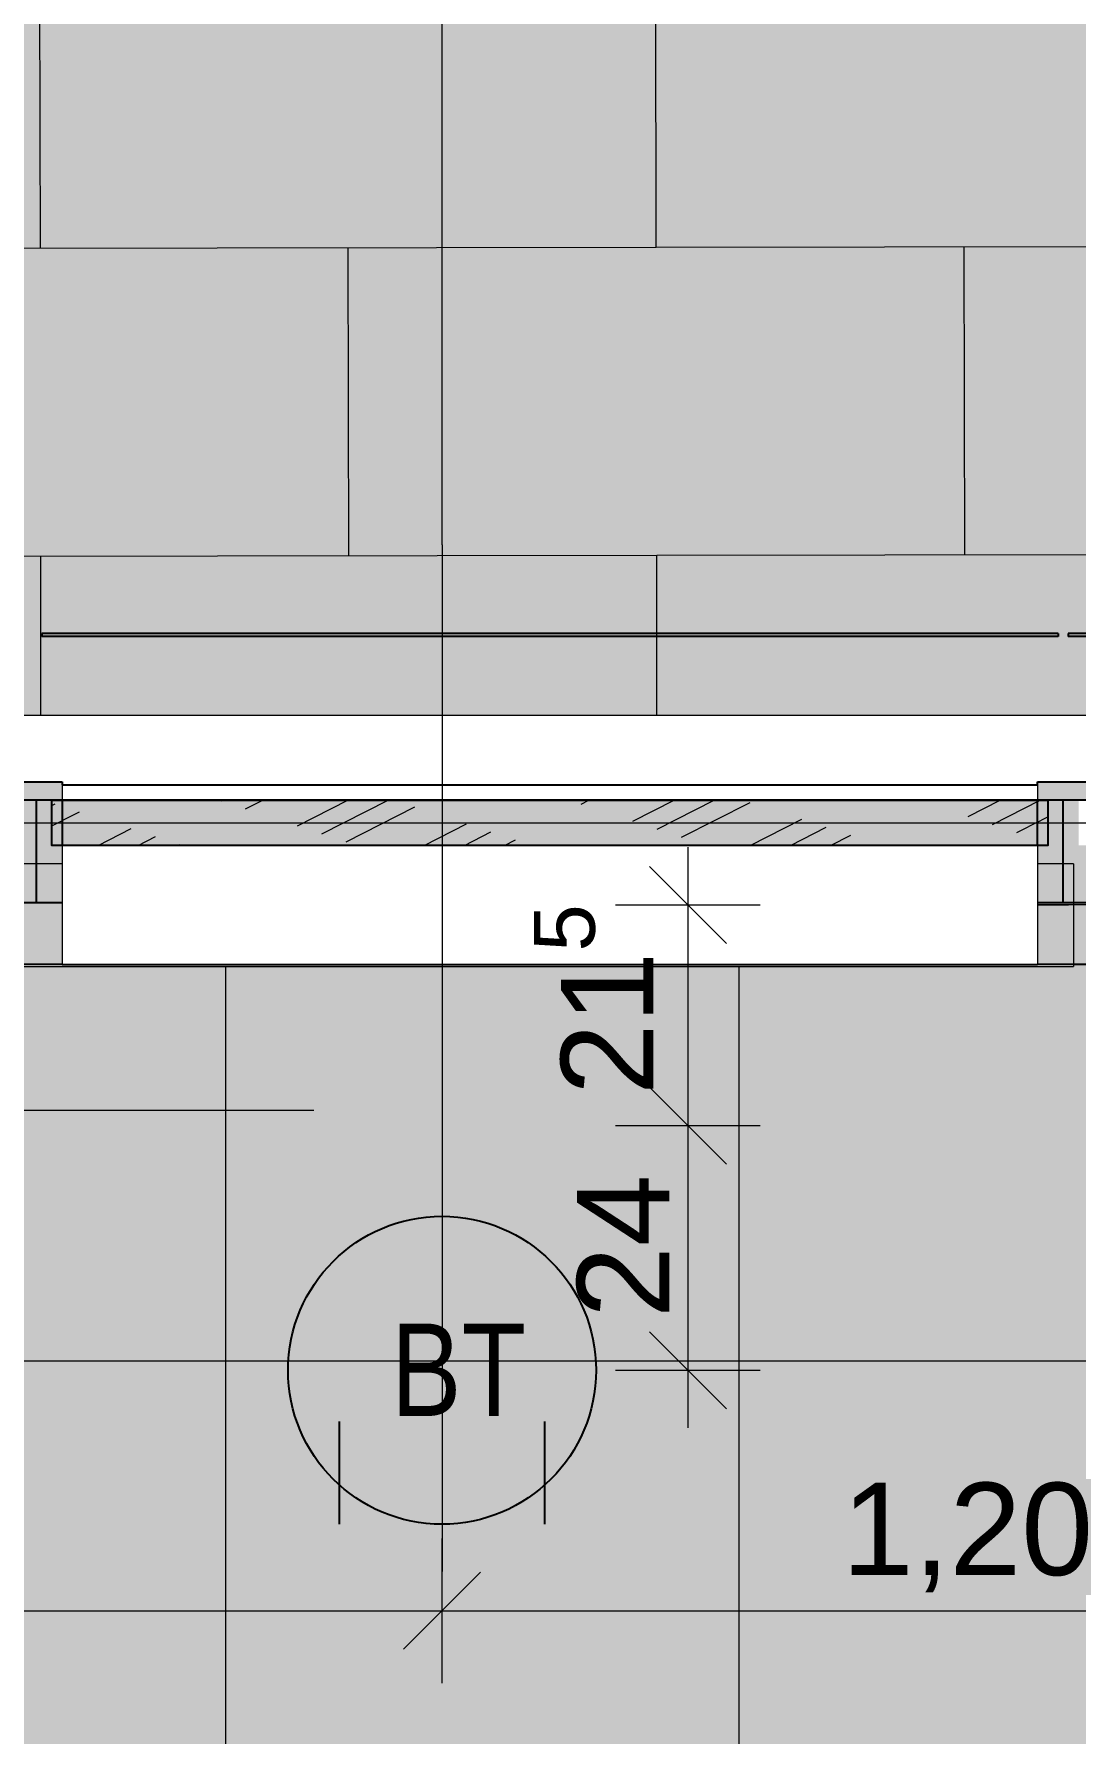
# Model space of a CAD drawing. Header units: metres. Extents: x -22.4 to 53.1, y 133.6 to 157.9.
# Drawn here: x -11.479 to -10.464, y 149.632 to 151.288 of the extents above; entities that cross this region are included whole.
import ezdxf

# ---------------------------------------------------------------- set-up
doc = ezdxf.new("R2010")
doc.units = ezdxf.units.M
doc.header["$MEASUREMENT"] = 0
for name, pattern in [('Achse', [0.0023, 0.0015, -0.0008]), ('Punktlinie', [0.0035, 0, -0.0035]), ('Strichlinie', [0.004, 0.003, -0.001]), ('Strichlinie-über-Schnitt', [0.0023, 0.0008, -0.0015]), ('Wipeout_Contour', [1, 0, -1])]:
    doc.linetypes.add(name, pattern=pattern)
for name, color, linetype in [('00  Raster Ausbau', 7, 'Continuous'), ('10  Dächer', 7, 'Continuous'), ('10  Fassade', 7, 'Continuous'), ('10  Fassade_Deckschraffur', 7, 'Continuous'), ('10  Fassade_Schnittschraffur', 7, 'Continuous'), ('10  Treppen + Rampen', 7, 'Continuous'), ('10  Wand Massiv', 7, 'Continuous'), ('10  Wand Massiv_Deckschraffur', 7, 'Continuous'), ('20  Dach Aufbauten', 7, 'Continuous'), ('20  Dach Aufbauten_Deckschraffur', 7, 'Continuous'), ('20  TGA - Revi+BT', 7, 'Continuous'), ('40 Bemaßung 1_ 50 Bodenspiegel', 7, 'Continuous'), ('50  NUF - Raumstempel', 7, 'Continuous'), ('Neubau_20  Boden Aufbauten', 7, 'Continuous'), ('Neubau_20  Boden Aufbauten_Deckschraffur', 7, 'Continuous'), ('Neubau_20  TGA - Revi+BT', 7, 'Continuous')]:
    doc.layers.add(name, color=color, linetype=linetype)
doc.styles.add('ERSTELLTER_STIL_1', font='')
doc.styles.add('ERSTELLTER_STIL_2', font='')
doc.styles.get('ERSTELLTER_STIL_1').set_extended_font_data('Arial')
doc.styles.get('ERSTELLTER_STIL_2').set_extended_font_data('Arial Narrow')

# ---------------------------------------------------------------- blocks, each defined once
blk = doc.blocks.new('*X5', base_point=(-23.4289, 120.7796))
at = {"layer": '20  Dach Aufbauten_Deckschraffur', "color": 9, "linetype": 'Continuous', "lineweight": 18, "ltscale": 1000}
for p, q in [((-11.4729, 151.0799), (-11.4734, 151.3799)), ((-10.8729, 151.0808), (-10.8734, 151.3808)), ((-11.7729, 151.0795), (-10.8729, 151.0808)), ((-11.1725, 150.7804), (-11.1729, 151.0804)), ((-10.8729, 151.0808), (-10.1716, 151.0818)), ((-10.8729, 151.0808), (-10.1716, 151.0818)), ((-10.5725, 150.7812), (-10.5729, 151.0812)), ((-10.8725, 150.7808), (-10.1716, 150.7818)), ((-11.7725, 150.7795), (-10.8725, 150.7808)), ((-11.7725, 150.7795), (-10.8725, 150.7808)), ((-11.4723, 150.625), (-11.4725, 150.7799)), ((-10.8723, 150.625), (-10.8725, 150.7808))]:
    blk.add_line(p, q, dxfattribs=at)
blk = doc.blocks.new('*X36', base_point=(-23.4289, 120.7796))
at = {"layer": '10  Fassade_Schnittschraffur', "color": 98, "linetype": 'Continuous', "lineweight": 13, "ltscale": 1000, "true_color": 0x000100}
for p, q in [((-11.4616, 150.537), (-11.4585, 150.5386)), ((-11.2966, 150.5413), (-11.2953, 150.542)), ((-11.2729, 150.5335), (-11.2562, 150.542)), ((-11.2225, 150.517), (-11.1733, 150.542)), ((-11.1987, 150.5093), (-11.1342, 150.542)), ((-11.175, 150.5015), (-11.1081, 150.5354)), ((-10.9462, 150.5381), (-10.9386, 150.542)), ((-10.8959, 150.5216), (-10.8556, 150.542)), ((-10.8721, 150.5138), (-10.8165, 150.542)), ((-10.8483, 150.5061), (-10.7814, 150.5399)), ((-10.5692, 150.5262), (-10.538, 150.542)), ((-10.5455, 150.5184), (-10.4989, 150.542)), ((-11.4616, 150.5172), (-11.4347, 150.5308)), ((-11.099, 150.498), (-11.0577, 150.5189)), ((-10.7813, 150.498), (-10.7311, 150.5235)), ((-10.5217, 150.5106), (-10.4916, 150.5259)), ((-11.4166, 150.498), (-11.3844, 150.5143)), ((-11.3775, 150.498), (-11.3606, 150.5065)), ((-11.0598, 150.498), (-11.034, 150.5111)), ((-11.0207, 150.498), (-11.0102, 150.5033)), ((-10.7422, 150.498), (-10.7073, 150.5157)), ((-10.7031, 150.498), (-10.6835, 150.5079)), ((-11.3384, 150.498), (-11.3368, 150.4988))]:
    blk.add_line(p, q, dxfattribs=at)

msp = doc.modelspace()

# ---------------------------------------------------------------- hatches: boundary and pattern name
at = {"layer": '20  Dach Aufbauten_Deckschraffur', "linetype": 'Continuous', "lineweight": 18, "true_color": 0xefefef}
msp.add_hatch(color=7, dxfattribs=at).paths.add_polyline_path([(-10.1716, 152.7399), (-18.7716, 152.74), (-18.7716, 150.61), (-18.2766, 150.61), (-16.9316, 150.61), (-16.9316, 150.625), (-10.1716, 150.625)])
at = {"layer": 'Neubau_20  Boden Aufbauten_Deckschraffur', "linetype": 'Continuous', "lineweight": 0, "true_color": 0xffffff}
msp.add_hatch(color=7, dxfattribs=at).paths.add_polyline_path([(-10.4166, 150.382), (-18.9066, 150.382), (-18.9066, 145.78), (-18.9066, 137.9199), (-12.5191, 137.9199), (-12.4315, 137.9199), (-12.4315, 143.6799), (-12.4941, 143.6799), (-12.4941, 145.73), (-12.3691, 145.73), (-9.8816, 145.7299), (-9.8816, 150.225), (-10.4166, 150.225)])
at = {"layer": 'Neubau_20  Boden Aufbauten_Deckschraffur', "linetype": 'Continuous', "lineweight": 18}
h = msp.add_hatch(dxfattribs=at)
h.set_pattern_fill('Verband__Quadrat__50x50__4D', color=6, style=0, pattern_type=2)
h.set_pattern_definition([(0, (-7.29265, 148.9955), (0, 0.5), []), (90, (-7.29265, 148.9955), (-0.5, 0), [])])
h.paths.add_polyline_path([(-10.4166, 150.382), (-18.9066, 150.382), (-18.9066, 145.78), (-18.9066, 137.9199), (-12.5191, 137.9199), (-12.4315, 137.9199), (-12.4315, 143.6799), (-12.4941, 143.6799), (-12.4941, 145.73), (-12.3691, 145.73), (-9.8816, 145.7299), (-9.8816, 150.225), (-10.4166, 150.225)])

# ---------------------------------------------------------------- linework, layer by layer
at = {"layer": '00  Raster Ausbau', "color": 9, "linetype": 'Achse', "lineweight": 18, "ltscale": 1000}
msp.add_line((-11.0816, 150.7907), (-11.0816, 154.3899), dxfattribs=at)
at = {"layer": '10  Fassade', "color": 7, "linetype": 'Strichlinie', "lineweight": 25, "ltscale": 1000, "flags": 128}
for points in [[(-10.4816, 150.7045), (-11.4716, 150.7045)], [(-11.4716, 150.7045), (-11.4716, 150.7015)], [(-10.4816, 150.7015), (-11.4716, 150.7015)], [(-10.4816, 150.7045), (-10.4816, 150.7015)], [(-10.3316, 150.7045), (-10.4716, 150.7045)], [(-10.4716, 150.7045), (-10.4716, 150.7015)], [(-10.3316, 150.7015), (-10.4716, 150.7015)], [(-11.5016, 150.56), (-11.4516, 150.56)], [(-11.4516, 150.56), (-11.4516, 150.557)], [(-11.4516, 150.557), (-10.5016, 150.557)], [(-10.5016, 150.56), (-10.4516, 150.56)], [(-10.5016, 150.557), (-10.5016, 150.56)], [(-10.2766, 150.542), (-10.4766, 150.542), (-11.4766, 150.542), (-12.8266, 150.542), (-14.1766, 150.542), (-15.5266, 150.542), (-16.8766, 150.542), (-18.2266, 150.542), (-18.6766, 150.542), (-18.9216, 150.542)]]:
    msp.add_lwpolyline(points, dxfattribs=at)
at = {"layer": '10  Wand Massiv', "color": 7, "linetype": 'Strichlinie-über-Schnitt', "lineweight": 18, "ltscale": 1000, "flags": 128}
msp.add_lwpolyline([(-18.9066, 150.24), (-10.4016, 150.24)], dxfattribs=at)
at = {"layer": '20  Dach Aufbauten', "color": 7, "linetype": 'Continuous', "lineweight": 13, "ltscale": 1000, "flags": 128}
msp.add_lwpolyline([(-10.1716, 152.7399), (-18.7716, 152.74), (-18.7716, 150.61), (-18.2766, 150.61), (-16.9316, 150.61), (-16.9316, 150.625), (-10.1716, 150.625)], close=True, dxfattribs=at)
at = {"layer": '40 Bemaßung 1_ 50 Bodenspiegel', "color": 7, "linetype": 'Continuous', "lineweight": 13, "ltscale": 1000}
for p, q in [((-10.8046, 150.1875), (-10.8796, 150.2625)), ((-10.9125, 150.225), (-10.7718, 150.225)), ((-10.8421, 150.225), (-10.8421, 149.9867)), ((-10.8796, 150.0242), (-10.8046, 149.9492)), ((-10.9125, 149.9867), (-10.7718, 149.9867)), ((-10.8421, 149.9867), (-10.8421, 149.9305)), ((-11.0816, 149.682), (-11.0816, 149.8227)), ((-11.0441, 149.7899), (-11.1191, 149.7149)), ((-12.4316, 149.7524), (-11.0816, 149.7524)), ((-11.0816, 149.7524), (-9.8816, 149.7524))]:
    msp.add_line(p, q, dxfattribs=at)
at = {"layer": 'Neubau_20  Boden Aufbauten', "color": 7, "linetype": 'Continuous', "lineweight": 13, "ltscale": 1000, "flags": 128}
msp.add_lwpolyline([(-10.4166, 150.382), (-18.9066, 150.382), (-18.9066, 145.78), (-18.9066, 137.9199), (-12.5191, 137.9199), (-12.4315, 137.9199), (-12.4315, 143.6799), (-12.4941, 143.6799), (-12.4941, 145.73), (-12.3691, 145.73), (-9.8816, 145.7299), (-9.8816, 150.225), (-10.4166, 150.225)], close=True, dxfattribs=at)
at = {"layer": 'Neubau_20  TGA - Revi+BT', "color": 1, "linetype": 'Continuous', "lineweight": 25, "ltscale": 1000}
for p, q in [((-11.1816, 149.8367), (-11.1816, 149.9367)), ((-10.9816, 149.8367), (-10.9816, 149.9367))]:
    msp.add_line(p, q, dxfattribs=at)
msp.add_circle((-11.0816, 149.9867), 0.15, dxfattribs=at)

# ---------------------------------------------------------------- block references
at = {"layer": '10  Treppen + Rampen', "color": 7, "linetype": 'Continuous', "lineweight": 13, "ltscale": 1000}
msp.add_blockref('*X5', (-23.4289, 120.7796), dxfattribs=at)

# ---------------------------------------------------------------- texts
at = {"layer": '20  TGA - Revi+BT', "color": 1, "linetype": 'Continuous', "lineweight": 25, "insert": (-10.9997, 149.9872), "char_height": 0.09, "attachment_point": 6, "rotation": 359.9998, "style": 'ERSTELLTER_STIL_2'}
msp.add_mtext('\\A1;{\\pqr;\\fArial Narrow|b0|i0|c0|p38;BT }', dxfattribs=at)
at = {"layer": '40 Bemaßung 1_ 50 Bodenspiegel', "color": 7, "linetype": 'Continuous', "lineweight": 13, "insert": (-10.8601, 150.0376), "char_height": 0.09, "width": 0.136595, "attachment_point": 7, "rotation": 90, "style": 'ERSTELLTER_STIL_1'}
msp.add_mtext('\\A1;{\\pql;\\fArial|b0|i0|c0|p38;24}', dxfattribs=at)
at = {"layer": '40 Bemaßung 1_ 50 Bodenspiegel', "color": 7, "linetype": 'Continuous', "lineweight": 13, "insert": (-10.6921, 149.7704), "char_height": 0.09, "width": 0.239452, "attachment_point": 7, "style": 'ERSTELLTER_STIL_1'}
msp.add_mtext('\\A1;{\\pql;\\fArial|b0|i0|c0|p38;1,20}', dxfattribs=at)

# ---------------------------------------------------------------- wipeouts: each hides what was drawn before it
at = {"color": 254, "linetype": 'Wipeout_Contour', "lineweight": 0, "ltscale": 604.979314}
msp.add_wipeout([(-10.4666, 150.48), (-18.7516, 150.48), (-18.7516, 150.478), (-10.4666, 150.478)], dxfattribs=at).dxf.layer = '10  Wand Massiv_Deckschraffur'

# ---------------------------------------------------------------- next in the draw order: wipeouts: each hides what was drawn before it
at = {"color": 254, "linetype": 'Wipeout_Contour', "lineweight": 0, "ltscale": 604.589301}
msp.add_wipeout([(-18.7516, 150.38), (-10.4666, 150.38), (-10.4666, 150.382), (-18.7516, 150.382)], dxfattribs=at).dxf.layer = '10  Wand Massiv_Deckschraffur'

# ---------------------------------------------------------------- next in the draw order: wipeouts: each hides what was drawn before it
at = {"color": 254, "linetype": 'Wipeout_Contour', "lineweight": 0, "ltscale": 604.625127}
msp.add_wipeout([(-18.7516, 150.382), (-10.4666, 150.382), (-10.4666, 150.398), (-18.7516, 150.398)], dxfattribs=at).dxf.layer = '10  Wand Massiv_Deckschraffur'

# ---------------------------------------------------------------- next in the draw order: linework, layer by layer
at = {"layer": '10  Fassade', "color": 7, "linetype": 'Strichlinie', "lineweight": 25, "ltscale": 1000, "flags": 128}
msp.add_lwpolyline([(-10.4516, 150.382), (-10.5016, 150.382), (-11.4516, 150.382), (-11.5016, 150.382), (-12.8016, 150.382), (-12.8516, 150.382), (-14.1516, 150.382), (-14.2016, 150.382), (-15.5016, 150.382), (-15.5516, 150.382), (-16.8516, 150.382), (-16.9016, 150.382), (-18.2016, 150.382), (-18.2516, 150.382), (-18.6516, 150.382), (-18.7016, 150.382)], dxfattribs=at)
at = {"layer": '10  Wand Massiv', "color": 7, "linetype": 'Continuous', "lineweight": 18, "ltscale": 1000, "flags": 128}
for points in [[(-18.7516, 150.38), (-10.4666, 150.38)], [(-10.4666, 150.382), (-10.4666, 150.38)]]:
    msp.add_lwpolyline(points, dxfattribs=at)

# ---------------------------------------------------------------- next in the draw order: wipeouts: each hides what was drawn before it
at = {"color": 254, "linetype": 'Wipeout_Contour', "lineweight": 0, "ltscale": 604.816195}
msp.add_wipeout([(-10.4666, 150.478), (-18.7516, 150.478), (-18.7516, 150.398), (-10.4666, 150.398)], dxfattribs=at).dxf.layer = '10  Wand Massiv_Deckschraffur'

# ---------------------------------------------------------------- next in the draw order: linework, layer by layer
at = {"layer": '10  Dächer', "color": 255, "linetype": 'Punktlinie', "lineweight": 18, "ltscale": 1000, "flags": 128}
msp.add_lwpolyline([(-18.9216, 152.8899), (-18.9216, 150.44), (-9.9716, 150.44), (-9.9716, 152.8899)], close=True, dxfattribs=at)
at = {"layer": '10  Fassade', "color": 7, "linetype": 'Strichlinie', "lineweight": 25, "ltscale": 1000, "flags": 128}
for points in [[(-11.4766, 150.442), (-11.4766, 150.542)], [(-10.4766, 150.442), (-10.4766, 150.542)], [(-10.2766, 150.442), (-10.4766, 150.442), (-11.4766, 150.442), (-12.8266, 150.442), (-14.1766, 150.442), (-15.5266, 150.442), (-16.8766, 150.442), (-18.2266, 150.442), (-18.6766, 150.442), (-18.9216, 150.442)]]:
    msp.add_lwpolyline(points, dxfattribs=at)
at = {"layer": '10  Wand Massiv', "color": 7, "linetype": 'Continuous', "lineweight": 18, "ltscale": 1000, "flags": 128}
for points in [[(-10.4666, 150.48), (-18.7516, 150.48)], [(-10.4666, 150.48), (-10.4666, 150.478)], [(-10.4666, 150.478), (-10.4666, 150.398)], [(-10.4666, 150.398), (-10.4666, 150.382)]]:
    msp.add_lwpolyline(points, dxfattribs=at)
at = {"layer": '10  Wand Massiv', "color": 7, "linetype": 'Strichlinie-über-Schnitt', "lineweight": 18, "ltscale": 1000, "flags": 128}
msp.add_lwpolyline([(-10.4016, 150.44), (-18.9066, 150.44)], dxfattribs=at)

# ---------------------------------------------------------------- next in the draw order: wipeouts: each hides what was drawn before it
at = {"color": 254, "linetype": 'Wipeout_Contour', "lineweight": 0, "ltscale": 603.366386}
msp.add_wipeout([(-11.4516, 150.498), (-11.4516, 150.382), (-10.5016, 150.382), (-10.5016, 150.498)], dxfattribs=at).dxf.layer = '10  Fassade_Deckschraffur'

# ---------------------------------------------------------------- next in the draw order: linework, layer by layer
at = {"layer": '10  Fassade', "color": 7, "linetype": 'Continuous', "lineweight": 18, "ltscale": 1000}
for p, q in [((-11.4516, 150.382), (-11.5016, 150.382)), ((-10.4516, 150.382), (-10.5016, 150.382))]:
    msp.add_line(p, q, dxfattribs=at)
at = {"layer": '10  Fassade', "color": 7, "linetype": 'Continuous', "lineweight": 25, "ltscale": 1000, "flags": 128}
msp.add_lwpolyline([(-11.4516, 150.382), (-10.5016, 150.382)], dxfattribs=at)
at = {"layer": '40 Bemaßung 1_ 50 Bodenspiegel', "color": 7, "linetype": 'Continuous', "lineweight": 13, "ltscale": 1000}
for p, q in [((-10.8046, 150.4025), (-10.8796, 150.4775)), ((-10.9125, 150.44), (-10.7718, 150.44)), ((-10.8421, 150.44), (-10.8421, 150.225))]:
    msp.add_line(p, q, dxfattribs=at)

# ---------------------------------------------------------------- next in the draw order: texts
at = {"layer": '40 Bemaßung 1_ 50 Bodenspiegel', "color": 7, "linetype": 'Continuous', "lineweight": 13, "insert": (-10.8496, 150.2547), "char_height": 0.09, "attachment_point": 7, "rotation": 90, "style": 'ERSTELLTER_STIL_1'}
msp.add_mtext('\\A1;{\\pql;\\fArial|b0|i0|c0|p38;21\\fArial|b0|i0|c0|p38;\\A1{\\H.66x;\\S5^  ;}}', dxfattribs=at)

# ---------------------------------------------------------------- next in the draw order: wipeouts: each hides what was drawn before it
at = {"color": 254, "linetype": 'Wipeout_Contour', "lineweight": 0, "ltscale": 603.685499}
msp.add_wipeout([(-11.4516, 150.498), (-10.5016, 150.498), (-10.5016, 150.542), (-11.4516, 150.542)], dxfattribs=at).dxf.layer = '10  Fassade_Deckschraffur'

# ---------------------------------------------------------------- next in the draw order: linework, layer by layer
at = {"layer": '40 Bemaßung 1_ 50 Bodenspiegel', "color": 7, "linetype": 'Continuous', "lineweight": 13, "ltscale": 1000}
msp.add_line((-10.8421, 150.4962), (-10.8421, 150.44), dxfattribs=at)

# ---------------------------------------------------------------- next in the draw order: wipeouts: each hides what was drawn before it
at = {"color": 254, "linetype": 'Wipeout_Contour', "lineweight": 0, "ltscale": 603.803171}
msp.add_wipeout([(-10.5016, 150.542), (-10.5016, 150.557), (-11.4516, 150.557), (-11.4516, 150.542)], dxfattribs=at).dxf.layer = '10  Fassade_Deckschraffur'

# ---------------------------------------------------------------- next in the draw order: linework, layer by layer
at = {"layer": '00  Raster Ausbau', "color": 9, "linetype": 'Achse', "lineweight": 18, "ltscale": 1000}
msp.add_line((-11.0816, 150.7907), (-11.0816, 149.7907), dxfattribs=at)
at = {"layer": '10  Fassade', "color": 7, "linetype": 'Continuous', "lineweight": 18, "ltscale": 1000}
for p, q in [((-11.4516, 150.56), (-11.5016, 150.56)), ((-10.4516, 150.56), (-10.5016, 150.56))]:
    msp.add_line(p, q, dxfattribs=at)
at = {"layer": '10  Fassade', "color": 7, "linetype": 'Continuous', "lineweight": 25, "ltscale": 1000, "flags": 128}
msp.add_lwpolyline([(-11.4516, 150.557), (-10.5016, 150.557)], dxfattribs=at)

# ---------------------------------------------------------------- next in the draw order: wipeouts: each hides what was drawn before it
at = {"color": 254, "linetype": 'Wipeout_Contour', "lineweight": 0, "ltscale": 603.820765}
msp.add_wipeout([(-11.4616, 150.54), (-11.4616, 150.498), (-11.4516, 150.498), (-11.4516, 150.54)], dxfattribs=at).dxf.layer = '10  Fassade_Deckschraffur'
at = {"color": 254, "linetype": 'Wipeout_Contour', "lineweight": 0, "ltscale": 603.541476}
msp.add_wipeout([(-10.5016, 150.54), (-10.5016, 150.498), (-10.4916, 150.498), (-10.4916, 150.54)], dxfattribs=at).dxf.layer = '10  Fassade_Deckschraffur'

# ---------------------------------------------------------------- next in the draw order: linework, layer by layer
at = {"layer": '10  Fassade', "color": 7, "linetype": 'Continuous', "lineweight": 18, "ltscale": 1000}
for p, q in [((-11.4516, 150.498), (-11.4616, 150.498)), ((-11.4516, 150.498), (-11.4516, 150.382)), ((-10.4916, 150.498), (-10.5016, 150.498)), ((-10.5016, 150.498), (-10.5016, 150.382))]:
    msp.add_line(p, q, dxfattribs=at)
at = {"layer": '10  Fassade', "color": 7, "linetype": 'Continuous', "lineweight": 25, "ltscale": 1000, "flags": 128}
msp.add_lwpolyline([(-10.5016, 150.498), (-11.4516, 150.498)], dxfattribs=at)

# ---------------------------------------------------------------- next in the draw order: wipeouts: each hides what was drawn before it
at = {"color": 254, "linetype": 'Wipeout_Contour', "lineweight": 0, "ltscale": 603.908489}
msp.add_wipeout([(-11.4616, 150.542), (-11.4616, 150.54), (-11.4516, 150.54), (-11.4516, 150.542)], dxfattribs=at).dxf.layer = '10  Fassade_Deckschraffur'
at = {"color": 254, "linetype": 'Wipeout_Contour', "lineweight": 0, "ltscale": 603.629244}
msp.add_wipeout([(-10.5016, 150.542), (-10.5016, 150.54), (-10.4916, 150.54), (-10.4916, 150.542)], dxfattribs=at).dxf.layer = '10  Fassade_Deckschraffur'

# ---------------------------------------------------------------- next in the draw order: hatches: boundary and pattern name
at = {"layer": '10  Fassade_Schnittschraffur', "linetype": 'Continuous', "lineweight": 18}
for points in [[(-11.4916, 150.498), (-11.5016, 150.498), (-11.5016, 150.382), (-11.4516, 150.382), (-11.4516, 150.498), (-11.4616, 150.498), (-11.4616, 150.542), (-11.4516, 150.542), (-11.4516, 150.56), (-11.5016, 150.56), (-11.5016, 150.542), (-11.4916, 150.542)], [(-10.4916, 150.498), (-10.5016, 150.498), (-10.5016, 150.382), (-10.4516, 150.382), (-10.4516, 150.498), (-10.4616, 150.498), (-10.4616, 150.542), (-10.4516, 150.542), (-10.4516, 150.56), (-10.5016, 150.56), (-10.5016, 150.542), (-10.4916, 150.542)]]:
    msp.add_hatch(color=8, dxfattribs=at).paths.add_polyline_path(points)
at = {"layer": '10  Fassade_Schnittschraffur', "linetype": 'Continuous', "lineweight": 0, "true_color": 0xffffff}
msp.add_hatch(color=7, dxfattribs=at).paths.add_polyline_path([(-10.4916, 150.542), (-11.4616, 150.542), (-11.4616, 150.498), (-10.4916, 150.498)])

# ---------------------------------------------------------------- next in the draw order: linework, layer by layer
at = {"layer": '10  Fassade', "color": 7, "linetype": 'Continuous', "lineweight": 18, "ltscale": 1000}
for p, q in [((-11.4516, 150.56), (-11.4516, 150.542)), ((-10.5016, 150.56), (-10.5016, 150.542)), ((-11.4516, 150.542), (-11.4616, 150.542)), ((-11.4616, 150.542), (-11.4616, 150.498)), ((-10.4916, 150.542), (-10.5016, 150.542)), ((-10.4916, 150.542), (-10.4916, 150.498))]:
    msp.add_line(p, q, dxfattribs=at)
at = {"layer": '10  Fassade', "color": 7, "linetype": 'Continuous', "lineweight": 25, "ltscale": 1000, "flags": 128}
msp.add_lwpolyline([(-10.4916, 150.542), (-10.4916, 150.498), (-11.4616, 150.498), (-11.4616, 150.542)], close=True, dxfattribs=at)
for points in [[(-11.4516, 150.542), (-11.4516, 150.498)], [(-10.5016, 150.542), (-11.4516, 150.542)], [(-10.5016, 150.498), (-10.5016, 150.542)]]:
    msp.add_lwpolyline(points, dxfattribs=at)
at = {"layer": '50  NUF - Raumstempel', "color": 7, "linetype": 'Punktlinie', "lineweight": 13, "ltscale": 1000, "flags": 128}
msp.add_lwpolyline([(-18.9066, 137.869), (-18.9066, 150.382), (-9.7966, 150.382), (-9.7966, 152.8749), (3.7184, 152.8749), (3.7184, 152.6049), (3.5534, 152.6049), (3.5534, 152.1749), (3.7184, 152.1749), (3.7184, 146.3199), (3.5534, 146.3199), (3.5534, 145.8899), (3.7184, 145.8899), (3.7184, 145.7049), (-1.7166, 145.7049), (-1.7166, 141.4699), (-3.0116, 141.4699), (-3.0116, 138.1049), (-5.6066, 138.1049), (-5.6066, 137.869)], close=True, dxfattribs=at)
at = {"layer": '50  NUF - Raumstempel', "color": 7, "linetype": 'Strichlinie', "lineweight": 13, "ltscale": 1000, "flags": 128}
msp.add_lwpolyline([(-10.3216, 150.52), (-10.3216, 152.6899), (-18.7716, 152.6899), (-18.7716, 150.52)], close=True, dxfattribs=at)

# ---------------------------------------------------------------- next in the draw order: block references
at = {"layer": '10  Treppen + Rampen', "color": 7, "linetype": 'Continuous', "lineweight": 13, "ltscale": 1000}
msp.add_blockref('*X36', (-23.4289, 120.7796), dxfattribs=at)

doc.saveas('drawing.dxf')
